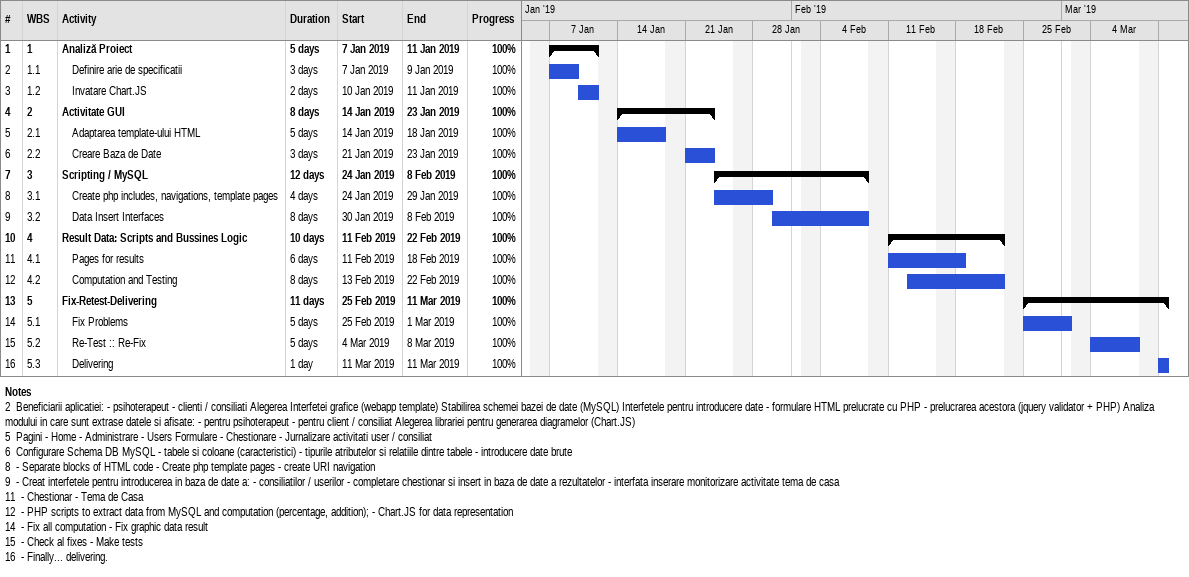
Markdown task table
| ID | WBS | Task | Duration | Start | Finish | % complete |
|---|---|---|---|---|---|---|
| 1 | 1 | **Analiză Proiect** | 5d | 2019-01-07 | 2019-01-11 | 100 |
| 2 | 1.1 | Definire arie de specificatii | 3d | 2019-01-07 | 2019-01-09 | 100 |
| 3 | 1.2 | Invatare Chart.JS | 2d | 2019-01-10 | 2019-01-11 | 100 |
| 4 | 2 | **Activitate GUI** | 8d | 2019-01-14 | 2019-01-23 | 100 |
| 5 | 2.1 | Adaptarea template-ului HTML | 5d | 2019-01-14 | 2019-01-18 | 100 |
| 6 | 2.2 | Creare Baza de Date | 3d | 2019-01-21 | 2019-01-23 | 100 |
| 7 | 3 | **Scripting / MySQL** | 12d | 2019-01-24 | 2019-02-08 | 100 |
| 8 | 3.1 | Create php includes, navigations, template pages | 4d | 2019-01-24 | 2019-01-29 | 100 |
| 9 | 3.2 | Data Insert Interfaces | 8d | 2019-01-30 | 2019-02-08 | 100 |
| 10 | 4 | **Result Data: Scripts and Bussines Logic** | 10d | 2019-02-11 | 2019-02-22 | 100 |
| 11 | 4.1 | Pages for results | 6d | 2019-02-11 | 2019-02-18 | 100 |
| 12 | 4.2 | Computation and Testing | 8d | 2019-02-13 | 2019-02-22 | 100 |
| 13 | 5 | **Fix-Retest-Delivering** | 11d | 2019-02-25 | 2019-03-11 | 100 |
| 14 | 5.1 | Fix Problems | 5d | 2019-02-25 | 2019-03-01 | 100 |
| 15 | 5.2 | Re-Test :: Re-Fix | 5d | 2019-03-04 | 2019-03-08 | 100 |
| 16 | 5.3 | Delivering | 1d | 2019-03-11 | 2019-03-11 | 100 |

Notes
- 2: Beneficiarii aplicatiei: - psihoterapeut - clienti / consiliati Alegerea Interfetei grafice (webapp template) Stabilirea schemei bazei de date (MySQL) Interfetele pentru introducere date - formulare HTML prelucrate cu PHP - prelucrarea acestora (jquery validator + PHP) Analiza modului in care sunt extrase datele si afisate: - pentru psihoterapeut - pentru client / consiliat Alegerea librariei pentru generarea diagramelor (Chart.JS)
- 5: Pagini - Home - Administrare - Users Formulare - Chestionare - Jurnalizare activitati user / consiliat
- 6: Configurare Schema DB MySQL - tabele si coloane (caracteristici) - tipurile atributelor si relatiile dintre tabele - introducere date brute
- 8: - Separate blocks of HTML code - Create php template pages - create URI navigation
- 9: - Creat interfetele pentru introducerea in baza de date a: - consiliatilor / userilor - completare chestionar si insert in baza de date a rezultatelor - interfata inserare monitorizare activitate tema de casa
- 11: - Chestionar - Tema de Casa
- 12: - PHP scripts to extract data from MySQL and computation (percentage, addition); - Chart.JS for data representation
- 14: - Fix all computation - Fix graphic data result
- 15: - Check al fixes - Make tests
- 16: - Finally... delivering.
